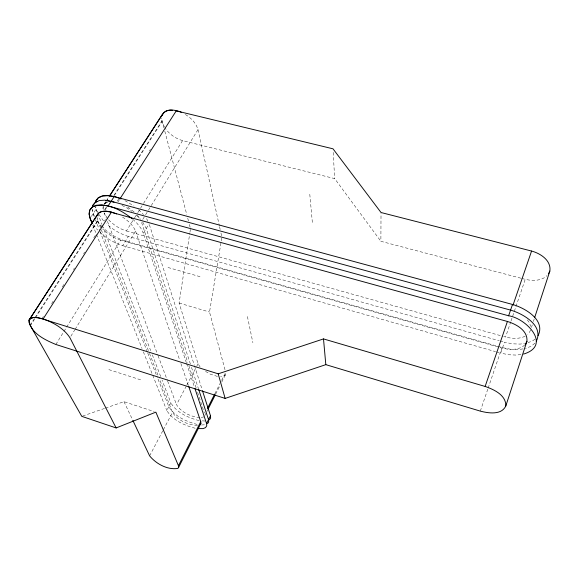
<?xml version="1.0" encoding="UTF-8"?>
<svg xmlns="http://www.w3.org/2000/svg" width="579" height="579" viewBox="0 0 579 579"><rect width="100%" height="100%" fill="white"/><g stroke="black" fill="none" stroke-linecap="round" stroke-linejoin="round"><path stroke-width="0.43" stroke-dasharray="2.9 2.17" d="M520.847 278.188L380.881 241.298L381.018 213.39M200.117 366.992L198.061 363.742L179.099 303.041L189.811 233.076M189.948 232.186L190.491 228.647L189.116 223.429M102.852 208.606L103.214 206.37M225.007 369.757L209.518 312.045L221.156 241.704M221.308 240.813L221.895 237.252L220.722 231.962M103.265 206.529L103.294 209.605M531.428 327.497L532.26 324.935M533.382 321.511L534.214 318.949M480.309 411.119L487.865 388.943M488.162 388.096L501.819 348.008L507.551 349.166L518.343 349.571L523.633 348.797M503.817 336.558L505.554 337.043L510.765 321.772M511.054 320.918L525.225 279.339C532.441 280.996 541.336 281.162 546.974 275.633M496.398 351.887L500.741 353.118L504.454 342.218L512.408 343.81L520.152 344.092L524.552 343.419M530.588 330.059L528.967 333.287L527.766 334.307M204.828 415.556L206.435 412.371M206.841 411.575L207.644 409.983M215.692 394.06L220.121 385.303M221.728 382.118L225.752 374.157L225.716 372.948M214.795 393.894L220.042 383.515M221.656 380.323L225.694 372.348M149.614 455.868L162.923 430.566M163.343 429.77L172.491 412.371L159.363 378.717M199.733 417.756C190.889 416.612 181.336 412.53 176.523 404.699L186.467 385.795M186.879 385.006L196.411 366.891M196.824 366.102L198.061 363.742M195.145 428.243C184.404 425.362 172.781 420.39 166.803 410.511L170.856 402.861L162.077 380.128M186.344 362.678L143.353 233.279L149.107 223.834M70.877 336.225L74.655 330.088M75.125 329.321L135.558 231.108C132.953 224.753 127.452 220.223 121.814 216.611M142.767 219.39L145.126 215.554M145.597 214.787L147.956 210.951M148.434 210.184L150.793 206.348M151.264 205.581L198.004 129.616C195.926 122.458 190.107 116.929 183.637 113.549M100.102 232.338C106.427 238.497 114.295 242.963 122.683 245.648L128.357 236.464L499.228 340.749M55.859 344.476L63.48 332.201M63.958 331.434L120.671 240.191L499.207 347.27M108.649 219.825C113.535 224.927 119.629 228.893 126.403 230.963L134.024 218.71M134.502 217.943L137.353 213.354M137.831 212.587L143.064 204.163M143.541 203.395L182.573 140.596L334.676 178.614L380.881 241.298M118 201.905L119.462 199.625M42.405 318.001L43.374 316.481M51.618 303.613L54.042 299.828M62.286 286.96L64.233 283.934M73.446 269.546L74.416 268.034M83.629 253.653L84.599 252.133M93.812 237.752L95.752 234.727M104.481 221.098L105.45 219.586M117.305 201.079L118.767 198.8M129.971 181.314L130.941 179.794M149.447 150.916L150.417 149.396M30.217 325.948L35.102 318.37M35.594 317.61L97.677 221.373L97.062 218.753M105.11 209.859L107.072 206.819M114.425 195.42L161.982 121.706L161.534 117.95M225.752 374.157L224.862 375.547L223.089 376.415L220.577 376.712M30.108 325.203L34.508 318.378M35.001 317.618L97.67 220.534L96.946 217.205M104.611 209.779L106.565 206.761M113.86 195.449L162.062 120.787L161.78 118.109M104.075 204.373L105.552 202.1M106.044 201.34L108.99 196.795M104.314 204.112L105.791 201.839M106.283 201.079L109.228 196.534M91.366 216.43L96.078 209.2L95.564 206.833M104.553 204.105L105.516 203.084L108.635 201.941M524.712 344.961L522.316 346.973L518.147 348.645L513.117 349.39M534.895 339.12L533.056 340.647L528.026 342.681M534.938 343.173L531.269 346.191L525.392 348.536M105.067 203.395L107.955 202.093L109.489 201.984M203.989 416.822L200.573 417.691M525.131 336.189C519.074 339.236 511.945 338.606 505.554 337.043M82.631 416.062L104.575 408.427M105.421 408.137L123.993 401.674L154.188 411.597M520.934 354.464L516.519 355.093L508.738 354.761L500.741 353.118M205.183 421.034L199.9 420.709M201.478 424.986L205.024 424.762M197.504 425.333C188.016 425.145 177.775 420.426 172.491 412.371M510.577 349.267L502.601 347.653L125.527 241.038C117.168 238.374 109.322 233.909 103.04 227.75M217.48 376.422L210.416 374.208L203.728 370.357M521.722 278.419L525.225 279.339M199.024 420.6C188.313 417.777 176.704 412.784 170.856 402.861M197.092 424.414C186.366 421.563 174.742 416.576 168.836 406.675L157.64 378.159M126.403 230.963L502.948 336.312M500.104 340.995L504.454 342.218M500.082 347.516L501.819 348.008M122.683 245.648L495.53 351.641M167.997 267.491L200.03 276.682M179.099 303.041L209.518 312.045M108.845 369.626L142.492 380.425M182.573 140.596C175.437 138.526 168.916 133.973 164.885 127.698M128.357 236.464C120.287 233.887 112.673 229.646 106.558 223.755M120.671 240.191C113.86 238.085 107.73 234.126 102.772 229.031M124.941 200.638L134.046 206.095M121.937 205.364L127.04 208.013L131.751 211.299M127.778 207.159L134.234 212.052M132.7 219.217L136.514 222.712L140.791 228.112L143.353 233.279M136.297 215.033L140.523 219.296M138.613 209.714L143.44 214.57M102.432 227.185L96.317 220.092M93.335 224.695L97.67 230.08M101.752 227.742L97.677 221.373M103.54 220.925L98.061 213.217M137.534 215.439L140.263 219.477M142.644 222.003L146.241 228.539L190.368 363.916M107.636 218.536L104.032 212.898M527.324 319.926L529.264 322.481L530.697 326.375M164.443 127.033L161.982 121.706M94.276 216.271L92.278 209.786M97.656 212.45L96.447 210.148L95.673 206.833M146.603 218.63L148.036 221.605M123.993 401.674L132.41 419.471M92.756 225.122L96.107 233.511M96.44 234.35L142.007 348.435M143.346 351.793L166.803 410.511M94.073 216.307L92.039 209.084M95.39 219.658L99.675 230.565M100.001 231.405L147.428 352.162M147.754 353.002L157.307 377.327M97.67 220.534L100.956 228.944M101.282 229.783L149.194 352.633M149.52 353.472L158.053 375.351M96.078 209.2L97.381 212.565M97.706 213.405L101.933 224.355M102.259 225.195L150.699 350.657M152.328 354.862L160.781 376.755M104.278 212.971L106.189 218.044M107.462 221.417L157.749 354.869M158.067 355.716L167.295 380.208M167.613 381.054L176.523 404.699M135.558 231.108L179.707 360.109M180.88 363.525L188.479 385.744M186.626 363.532L194.602 387.532M141.631 222.546L187.726 362.374M188.855 365.805L196.209 388.111M197.627 392.403L204.409 412.993M191.483 367.347L198.467 388.77M149.382 224.695L194.24 364.951M194.515 365.812L202.216 389.906M162.062 120.787L163.893 127.742M164.812 131.223L186.822 214.729M187.741 218.211L188.884 222.56M198.004 129.616L219.347 225.788M219.542 226.664L220.527 231.079M247.421 316.539L252.893 342.71M309.794 194.291L312.428 223.255M333.2 152.422L334.676 178.614"/><path stroke-width="0.87" d="M526.926 341.277C527.947 330.5 516.258 324.182 507.414 321.468L110.307 212.015L105.747 211.205L101.904 211.451L99.023 212.725L97.308 214.918L29.044 320.223C30.296 333.135 45.162 339.967 55.859 344.476L225.137 398.41L325.818 364.647L480.309 411.119C488.495 413.232 501.436 415.309 505.814 405.951L526.926 341.277L525.312 344.462M534.772 317.241L549.84 271.081C551.44 260.507 540.504 253.421 531.573 251.047L381.025 212.515L332.997 148.81L175.249 110.632M116.661 213.933C111.298 211.849 105.002 209.772 99.472 212.413L97.554 214.433L29.239 319.811L28.957 322.206L30.108 325.203L81.784 416.359L116.14 427.939L155.86 412.147L178.441 465.726L178.679 467.289L177.919 468.397C167.526 470.148 156.084 463.844 149.614 455.868L132.794 420.282M92.531 206.71L92.857 205.132L95.521 202.223L97.706 201.412M95.557 202.085L95.89 200.5L98.568 197.577L102.208 196.201M97.25 215.822L97.554 214.433M162.127 115.684C164.711 107.889 175.365 109.626 181.256 112.275M92.51 223.176L90.454 219.361L89.246 214.418L89.825 210.228L92.191 207.094L96.223 205.263L101.651 204.879L108.092 206.008L508.615 315.787L512.502 304.46C524.95 307.977 545.794 319.97 538.123 335.588M29.044 320.223L30.521 318.428L33.292 317.545L37.186 317.654L41.92 318.754L218.196 373.824L323.502 338.918L485.13 386.446L507.414 321.468M513.016 305.14L531.573 251.047M548.508 273.831L549.84 271.081M197.779 428.59L203.084 428.619L205.545 427.62L206.732 425.883L206.558 423.524L210.474 415.722L202.491 390.767M178.679 467.289L200.906 423.314L200.761 421.621L188.768 386.598M208.049 409.187L215.287 394.856M178.441 465.726L200.761 421.621M207.521 408.26L214.389 394.69M536.328 341.176C543.963 325.543 522.967 313.652 510.569 310.105L111.154 201.268L104.719 200.16L99.291 200.558L95.26 202.411L92.879 205.574M29.239 319.811L30.94 318.189L33.973 317.473L38.134 317.719L43.136 318.92L111.486 212.08M119.947 198.858L176.4 110.625M108.092 206.008L114.186 196.556L512.502 304.46M109.482 196.035L162.561 114.157M109.721 195.774L162.272 114.7C164.183 110.994 168.721 109.597 172.636 110.292M200.081 424.559L200.906 423.314M209.424 419.884L210.626 418.118L210.474 415.722M207.485 423.741L208.686 421.99L208.52 419.616L198.742 389.624M95.911 200.942L98.307 197.765L102.345 195.883L107.766 195.463L114.186 196.556M523.582 354.087C552.171 345.388 526.152 318.226 508.615 315.787M102.939 195.926L108.707 195.688L115.482 196.911L121.149 198.923M105.66 200.385L114.07 202.201M485.13 386.446C493.894 389.479 506.147 395.066 505.814 405.951M43.136 318.92C53.442 322.626 63.878 328.322 69.929 337.76L116.14 427.939M132.063 218.638C121.329 210.242 106.312 201.485 92.452 206.906L89.803 209.786L89 213.723L90.078 218.413L92.083 223.443M194.884 388.386L206.558 423.524M218.196 373.824L225.137 398.41M323.502 338.918L325.818 364.647"/></g></svg>
